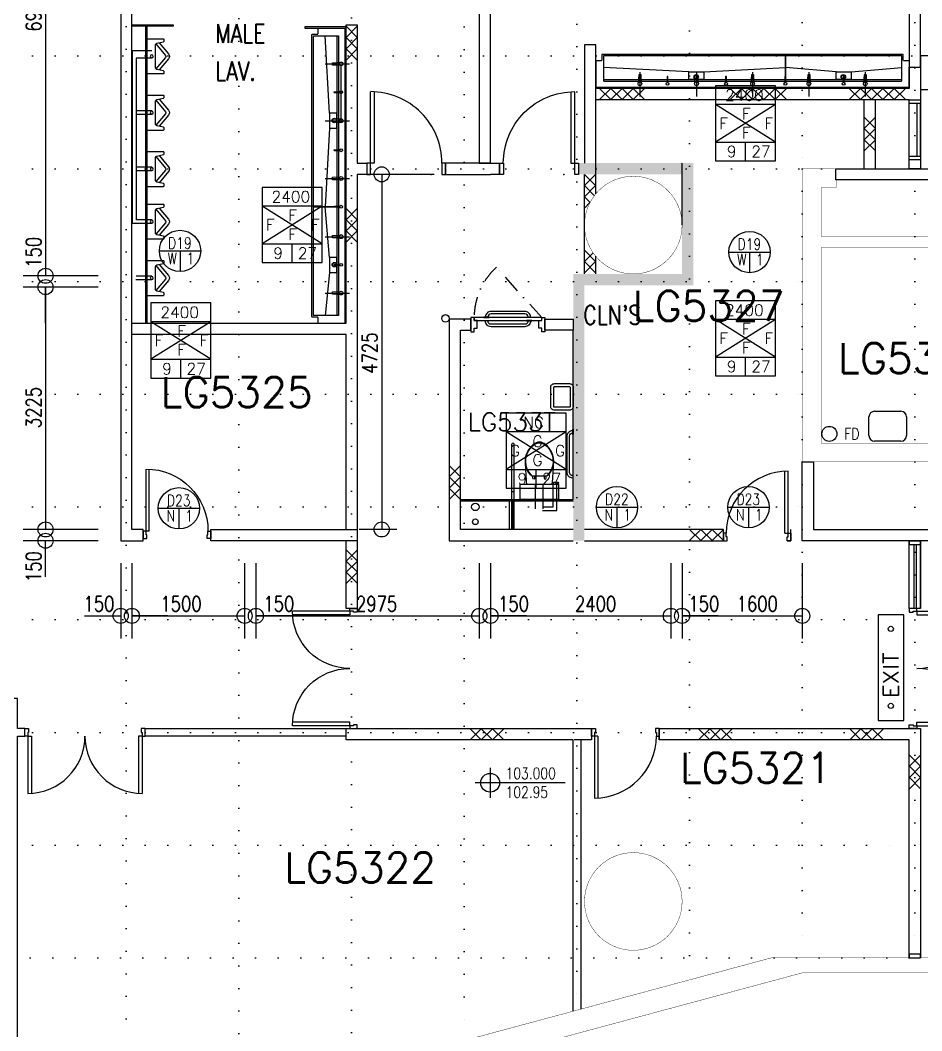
# Model space of a CAD drawing. Header units: millimetres. Extents: x -164841 to 156300, y -101000 to 60475.
# Drawn here: x -92163 to -80159, y 5079 to 18526 of the extents above; entities that cross this region are included whole.
import ezdxf

# ---------------------------------------------------------------- set-up
doc = ezdxf.new("R2010")
doc.units = ezdxf.units.MM
doc.header["$LTSCALE"] = 1200
for name, pattern in [('s2103a$0$DASHDOT', [1, 0.5, -0.25, 0, -0.25]), ('s2103a$0$DOT', [0.25, 0, -0.25]), ('s2103a$0$HIDDEN2', [4.7625, 3.175, -1.5875])]:
    doc.linetypes.add(name, pattern=pattern)
for name, color, linetype in [('s2103a$0$11', 7, 'Continuous'), ('s2103a$0$12', 7, 'Continuous'), ('s2103a$0$20', 7, 'Continuous'), ('s2103a$0$21', 7, 'Continuous'), ('s2103a$0$29', 7, 'Continuous'), ('s2103a$0$35', 7, 'Continuous'), ('s2103a$0$4', 7, 'Continuous'), ('s2103a$0$45', 7, 'Continuous'), ('s2103a$0$49', 7, 'Continuous'), ('s2103a$0$51', 7, 'Continuous'), ('s2103a$0$6', 7, 'Continuous'), ('s2103a$0$ceil-off', 7, 'Continuous'), ('s2103a$0$dr-new', 2, 'Continuous'), ('s2103a$0$LG5$0$11', 7, 'Continuous'), ('s2103a$0$LG5$0$20', 7, 'Continuous'), ('s2103a$0$LG5$0$4', 7, 'Continuous'), ('s2103a$0$LG5$0$6', 7, 'Continuous'), ('s2103a$0$LG5$0$New partition', 7, 'Continuous'), ('s2103a$0$LG5$0$ROOM-NO', 4, 'Continuous'), ('s2103a$0$LG5$0$wall to be demolish', 1, 'Continuous'), ('s2103a$0$N-TX2', 7, 'Continuous'), ('s2103a$0$N-wc-wl', 3, 'Continuous'), ('s2103a$0$New partition', 7, 'Continuous'), ('s2103a$0$PLUMB', 3, 'Continuous'), ('s2103a$0$ROOM-NO', 4, 'Continuous'), ('s2103a$0$sani02', 7, 'Continuous'), ('s2103a$0$solid', 8, 'Continuous')]:
    doc.layers.add(name, color=color, linetype=linetype)
doc.styles.add('s2103a$0$LG5$0$STANDARD', font='SIMPLEX')
doc.styles.add('s2103a$0$STANDARD', font='SIMPLEX')

# ---------------------------------------------------------------- blocks, each defined once
blk = doc.blocks.new('s2103a$0$FD')
at = {"layer": 's2103a$0$45', "color": 2, "linetype": 'Continuous'}
blk.add_circle((0, 0), 0.1, dxfattribs=at)
at = {"layer": 's2103a$0$45', "color": 2, "linetype": 'Continuous', "style": 's2103a$0$STANDARD', "width": 0.8}
blk.add_text('FD', height=0.15, dxfattribs=at).set_placement((0.2, -0.075))
blk = doc.blocks.new('s2103a$0$INSINK')
at = {"layer": 's2103a$0$49', "color": 2, "linetype": 'Continuous'}
for p, q in [((0, 0.075), (0, 0.325)), ((0.075, 0.4), (0.425, 0.4)), ((0.5, 0.325), (0.5, 0.075)), ((0.425, 0), (0.075, 0))]:
    blk.add_line(p, q, dxfattribs=at)
for centre, start, end in [((0.075, 0.325001), 90, 180), ((0.425001, 0.325001), 0, 90), ((0.075, 0.075), 180, 270), ((0.425001, 0.075), 270, 0)]:
    blk.add_arc(centre, 0.075, start, end, dxfattribs=at)
blk = doc.blocks.new('s2103a$0$LEVEL')
at = {"layer": 's2103a$0$35', "linetype": 'Continuous'}
for p, q in [((0, 0.2), (0, -0.2)), ((1, 0), (-0.2, 0))]:
    blk.add_line(p, q, dxfattribs=at)
blk.add_circle((0, 0), 0.125, dxfattribs=at)
at = {"layer": 's2103a$0$35', "linetype": 'Continuous', "style": 's2103a$0$STANDARD', "width": 0.8}
for tag, p in [('TAG2', (0.2063, 0.05)), ('TAG1', (0.2063, -0.2))]:
    blk.add_attdef(tag, p, '', height=0.15, dxfattribs=at)
blk = doc.blocks.new('s2103a$0$FFBOX')
at = {"layer": 's2103a$0$51', "color": 14, "linetype": 'Continuous'}
for p, q in [((0.4, 0.25), (-0.4, -0.25)), ((0.4, -0.25), (-0.4, 0.25)), ((0, -0.5), (0, -0.25))]:
    blk.add_line(p, q, dxfattribs=at)
for points in [[(-0.4, -0.5), (0.4, -0.5), (0.4, 0.5), (-0.4, 0.5)], [(-0.4, -0.25), (0.4, -0.25), (0.4, 0.25), (-0.4, 0.25)]]:
    blk.add_lwpolyline(points, close=True, dxfattribs=at)
at = {"layer": 's2103a$0$51', "color": 14, "linetype": 'Continuous', "style": 's2103a$0$STANDARD'}
for tag, p in [('TAG1', (-0.2728, 0.3)), ('TAG5', (-0.0496, 0.05)), ('TAG6', (-0.3496, -0.075)), ('TAG7', (0.2504, -0.075)), ('TAG4', (-0.0496, -0.2)), ('TAG2', (-0.324, -0.45)), ('TAG8', (-0.2496, -0.45)), ('TAG3', (0.076, -0.45)), ('TAG9', (0.1504, -0.45))]:
    blk.add_attdef(tag, p, '', height=0.15, dxfattribs=at)
blk = doc.blocks.new('s2103a$0$DRMK2')
at = {"layer": 's2103a$0$29', "linetype": 'Continuous'}
for p, q in [((-0.275, 0), (0.275, 0)), ((0, 0), (0, -0.275))]:
    blk.add_line(p, q, dxfattribs=at)
blk.add_circle((0, 0), 0.275, dxfattribs=at)
at = {"layer": 's2103a$0$29', "linetype": 'Continuous', "style": 's2103a$0$STANDARD', "width": 0.8}
for tag, p in [('TAG6', (-0.2183, 0.03)), ('TAG1', (-0.1587, 0.03)), ('TAG5', (-0.2242, -0.175)), ('TAG4', (-0.1647, -0.175)), ('TAG3', (0.0258, -0.175)), ('TAG2', (0.0853, -0.175))]:
    blk.add_attdef(tag, p, '', height=0.15, dxfattribs=at)
blk = doc.blocks.new('s2103a$0$DR825')
for p, q in [((818.5, 100), (818.5, 925)), ((862.5, 100), (862.5, 925)), ((0, 100), (0, 0)), ((37.5, 100), (0, 100)), ((0, 0), (50, 0)), ((37.5, 50), (37.5, 100)), ((50, 50), (37.5, 50)), ((50, 0), (50, 50)), ((818.5, 100), (862.5, 100)), ((850, 50), (862.5, 50)), ((850, 0), (850, 50)), ((900, 0), (850, 0)), ((862.5, 100), (900, 100)), ((862.5, 50), (862.5, 100)), ((900, 100), (900, 0))]:
    blk.add_line(p, q)
blk.add_arc((862.5, 100), 825, 90, 180)
blk = doc.blocks.new('s2103a$0$DDR1525')
for p, q in [((37.5, 100), (37.5, 862.5)), ((87.5, 100), (87.5, 862.5)), ((1512.5, 100), (1512.5, 862.5)), ((1562.5, 100), (1562.5, 862.5)), ((0, 100), (0, 0)), ((37.5, 100), (0, 100)), ((0, 0), (50, 0)), ((37.5, 50), (37.5, 100)), ((37.5, 100), (87.5, 100)), ((50, 50), (37.5, 50)), ((50, 0), (50, 50)), ((1562.5, 100), (1512.5, 100)), ((1550, 50), (1562.5, 50)), ((1550, 0), (1550, 50)), ((1562.5, 100), (1600, 100)), ((1562.5, 50), (1562.5, 100)), ((1600, 100), (1600, 0)), ((1600, 0), (1550, 0))]:
    blk.add_line(p, q)
for centre, start, end in [((37.5, 100), 0, 90), ((1562.5, 100), 90, 180)]:
    blk.add_arc(centre, 762.5, start, end)
blk = doc.blocks.new('s2103a$0$UP1')
at = {"layer": 's2103a$0$PLUMB', "color": 0}
for points in [[(174, -130, 0.355245), (154, -114), (-154, -114, 0.355245), (-174, -130), (-193, -221, -0.355529), (-202, -229), (-220, -229, -0.414214), (-230, -219), (-230, 0), (230, 0), (230, -219, -0.414214), (220, -229), (202, -229, -0.355529), (193, -221), (174, -130)], [(-166, -118), (-13, -248, 0.364844), (13, -248), (166, -118)], [(-181, -163), (-32, -288, 0.364844), (32, -288), (181, -163)]]:
    blk.add_lwpolyline(points, format="xyb", dxfattribs=at)
blk.add_circle((0, -64), 20.5, dxfattribs=at)

msp = doc.modelspace()

# ---------------------------------------------------------------- hatches: boundary and pattern name
at = {"layer": 's2103a$0$solid'}
h = msp.add_hatch(dxfattribs=at)
h.set_pattern_fill('ANGLE', color=256, style=0)
h.set_pattern_definition([(0, (-253.406, -83.542), (0, 6.985), [5.08, -1.905]), (90, (-253.406, -83.542), (-6.985, 4e-16), [5.08, -1.905])])
h.paths.add_polyline_path([(-84730, 16475), (-84730, 16625), (-83200, 16625), (-83200, 15000), (-84650, 15000), (-84650, 11600), (-84800, 11600), (-84800, 15150), (-84650, 15150), (-83350, 15150), (-83350, 16475), (-84650, 16475)])

# ---------------------------------------------------------------- linework, layer by layer
at = {"color": 0, "ltscale": 0.4}
for p, q in [((-84500, 16215), (-84500, 16475)), ((-84500, 15150), (-84500, 15385)), ((-86300, 12150), (-84800, 12150)), ((-86300, 12130), (-84800, 12130)), ((-85653, 12130), (-85653, 11750)), ((-85603, 12130), (-85603, 11750))]:
    msp.add_line(p, q, dxfattribs=at)
msp.add_line((-80325, 9100), (-80175, 9100))
msp.add_lwpolyline([(-85061, 12350), (-85061, 12378), (-85003, 12378, -1), (-85003, 12363), (-85023, 12363), (-85023, 12350)], format="xyb")
for centre, radius in [((-86103, 12050), 50), ((-86103, 11852), 37.5)]:
    msp.add_circle(centre, radius, dxfattribs=at)
at = {"layer": 's2103a$0$11', "color": 14, "linetype": 'Continuous', "const_width": 5}
msp.add_lwpolyline([(-78525, 16550), (-79000, 16550), (-79000, 16401), (-79000, 16300), (-79000, 15650), (-81500, 15650), (-81500, 16300), (-81300, 16300), (-81300, 16550), (-81750, 16550), (-81750, 12650), (-78525, 12650), (-78525, 12900), (-78750, 12900), (-78750, 14404), (-79000, 14404), (-79000, 12900), (-81500, 12900), (-81500, 15500), (-79000, 15500), (-79000, 15350), (-78750, 15350), (-78750, 16300), (-78525, 16300)], close=True, dxfattribs=at)
at = {"layer": 's2103a$0$11', "color": 14, "linetype": 'Continuous'}
for points in [[(-81303, 16550), (-79945, 16550), (-79945, 16400), (-81303, 16400)], [(-81750, 12650), (-81600, 12650), (-81600, 11750), (-79000, 11750), (-79000, 11905), (-78850, 11905), (-78850, 11600), (-81750, 11600)]]:
    msp.add_lwpolyline(points, close=True, dxfattribs=at)
at = {"layer": 's2103a$0$12', "color": 2, "linetype": 'Continuous'}
for p, q in [((-91825, 22025), (-91825, 15125)), ((-86650, 16475), (-87650, 16475)), ((-87350, 16475), (-87350, 11750)), ((-91825, 15605), (-91825, 15125)), ((-91125, 15125), (-92125, 15125)), ((-91125, 14975), (-92125, 14975)), ((-91825, 14495), (-91825, 14975)), ((-91825, 14975), (-91825, 11750)), ((-91825, 12230), (-91825, 11750)), ((-91125, 11750), (-92125, 11750)), ((-87150, 11750), (-87650, 11750)), ((-91125, 11600), (-92125, 11600)), ((-91825, 11120), (-91825, 11600)), ((-90825, 11300), (-90825, 10300)), ((-90675, 11300), (-90675, 10300)), ((-89175, 11300), (-89175, 10300)), ((-89025, 11300), (-89025, 10300)), ((-86050, 11300), (-86050, 10300)), ((-85900, 11300), (-85900, 10300)), ((-83500, 11300), (-83500, 10300)), ((-83350, 11300), (-83350, 10300)), ((-81750, 11300), (-81750, 10300)), ((-91305, 10600), (-90825, 10600)), ((-90195, 10600), (-90675, 10600)), ((-90675, 10600), (-89175, 10600)), ((-89655, 10600), (-89175, 10600)), ((-88545, 10600), (-89025, 10600)), ((-89025, 10600), (-86050, 10600)), ((-86530, 10600), (-86050, 10600)), ((-85420, 10600), (-85900, 10600)), ((-85900, 10600), (-83500, 10600)), ((-83980, 10600), (-83500, 10600)), ((-82870, 10600), (-83350, 10600)), ((-83350, 10600), (-81750, 10600))]:
    msp.add_line(p, q, dxfattribs=at)
for centre in [(-87350, 16475), (-91825, 15125), (-91825, 15125), (-91825, 14975), (-91825, 14975), (-91825, 11750), (-91825, 11750), (-87350, 11750), (-91825, 11600), (-90825, 10600), (-90675, 10600), (-90675, 10600), (-89175, 10600), (-89175, 10600), (-89025, 10600), (-89025, 10600), (-86050, 10600), (-86050, 10600), (-85900, 10600), (-85900, 10600), (-83500, 10600), (-83500, 10600), (-83350, 10600), (-83350, 10600), (-81750, 10600)]:
    msp.add_circle(centre, 100, dxfattribs=at)
at = {"layer": 's2103a$0$20', "color": 14, "linetype": 'Continuous'}
msp.add_line((-83350, 15800), (-83350, 16625), dxfattribs=at)
at = {"layer": 's2103a$0$20', "color": 14, "linetype": 'Continuous', "const_width": 5}
for points in [[(-82161, 6050), (-97986, 1791)], [(-75800, 6050), (-82161, 6050)], [(-81750, 5850), (-98199, 1423)], [(-75800, 5850), (-81750, 5850)]]:
    msp.add_lwpolyline(points, dxfattribs=at)
at = {"layer": 's2103a$0$20', "color": 14, "linetype": 'Continuous'}
msp.add_lwpolyline([(-80175, 6050), (-80175, 6100), (-80325, 6100), (-80325, 6050)], close=True, dxfattribs=at)
msp.add_lwpolyline([(-80175, 6050), (-80175, 6100), (-80325, 6100), (-80325, 6050)], close=True, dxfattribs=at)
at = {"layer": 's2103a$0$4', "linetype": 's2103a$0$DOT'}
for p, q in [((-83250, 42094), (-83250, 5757)), ((-84750, 40983), (-84750, 5353)), ((-86250, 39744), (-86250, 4950)), ((-87750, 38366), (-87750, 4442)), ((-89250, 4142), (-89250, 36826)), ((-90750, 3738), (-90750, 35092)), ((-81750, 34700), (-81750, 16550)), ((-80250, 34700), (-80250, 16550)), ((-128910, 18050), (-30000, 18050)), ((-128910, 16550), (-30000, 16550)), ((-81750, 16550), (-81750, 6050)), ((-80250, 16550), (-80250, 6050)), ((-128910, 15050), (-81750, 15050)), ((-128910, 13550), (-81750, 13550)), ((-128910, 12050), (-81750, 12050)), ((-128910, 10550), (-80325, 10550)), ((-128910, 9050), (-80325, 9050)), ((-128910, 7550), (-80325, 7550)), ((-80325, 6050), (-103250, 6050))]:
    msp.add_line(p, q, dxfattribs=at)
at = {"layer": 's2103a$0$6', "color": 12, "linetype": 'Continuous', "const_width": 5}
msp.add_lwpolyline([(-83350, 6800, 1), (-84650, 6800, 1)], format="xyb", close=True, dxfattribs=at)
at = {"layer": 's2103a$0$dr-new', "color": 2, "linetype": 'Continuous'}
for p, q in [((-87499, 16625), (-87499, 17575)), ((-87449, 17575), (-87449, 16625)), ((-87549, 16625), (-87549, 16475)), ((-87449, 16625), (-87549, 16625)), ((-87549, 16625), (-87549, 16475)), ((-87499, 16475), (-87499, 16625)), ((-86499, 16625), (-86549, 16625)), ((-86549, 16625), (-86549, 16475)), ((-86499, 16475), (-86499, 16625)), ((-87549, 16475), (-87499, 16475)), ((-86549, 16475), (-86499, 16475))]:
    msp.add_line(p, q, dxfattribs=at)
at = {"layer": 's2103a$0$dr-new', "color": 2}
for p, q in [((-84830, 17575), (-84830, 16625)), ((-84780, 16625), (-84780, 17575)), ((-85780, 16625), (-85780, 16475)), ((-85780, 16475), (-85780, 16625)), ((-85780, 16625), (-85730, 16625)), ((-85730, 16625), (-85730, 16475)), ((-84830, 16625), (-84730, 16625)), ((-84780, 16475), (-84780, 16625)), ((-84730, 16625), (-84730, 16475)), ((-84730, 16625), (-84730, 16475)), ((-85730, 16475), (-85780, 16475)), ((-84730, 16475), (-84780, 16475))]:
    msp.add_line(p, q, dxfattribs=at)
at = {"layer": 's2103a$0$dr-new', "color": 14, "linetype": 'Continuous'}
for p, q in [((-81901, 11600), (-81901, 11750)), ((-81951, 11600), (-81901, 11600))]:
    msp.add_line(p, q, dxfattribs=at)
at = {"layer": 's2103a$0$dr-new'}
for p, q in [((-80263, 11550), (-80263, 10700)), ((-80233, 11550), (-80233, 10700))]:
    msp.add_line(p, q, dxfattribs=at)
at = {"layer": 's2103a$0$dr-new', "color": 2}
msp.add_lwpolyline([(-87585, 16625), (-87549, 16625), (-87549, 16475), (-87585, 16475)], dxfattribs=at)
at = {"layer": 's2103a$0$dr-new'}
msp.add_lwpolyline([(-80325, 11550), (-80175, 11550), (-80175, 11600), (-80325, 11600)], close=True, dxfattribs=at)
at = {"layer": 's2103a$0$dr-new', "color": 2, "linetype": 'Continuous'}
msp.add_ellipse((-87499, 16625), major_axis=(-672, 672), ratio=1, start_param=3.92699, end_param=5.497787, dxfattribs=at)
at = {"layer": 's2103a$0$dr-new', "color": 2, "linetype": 'Continuous', "extrusion": (0, 0, -1)}
msp.add_ellipse((-84780, 16625), major_axis=(672, 672), ratio=1, start_param=3.92699, end_param=5.497787, dxfattribs=at)
at = {"layer": 's2103a$0$dr-new'}
msp.add_point((-84924, 16475), dxfattribs=at)
at = {"layer": 's2103a$0$LG5$0$11', "color": 14, "linetype": 'Continuous'}
msp.add_lwpolyline([(-81303, 16550), (-79945, 16550), (-79945, 16400), (-81303, 16400)], close=True, dxfattribs=at)
at = {"layer": 's2103a$0$LG5$0$20', "color": 14, "linetype": 'Continuous'}
for p, q in [((-80175, 17900), (-80175, 22625)), ((-80325, 22025), (-80325, 17900)), ((-87825, 15369), (-87825, 15820))]:
    msp.add_line(p, q, dxfattribs=at)
for points in [[(-89775, 22475), (-89625, 22475), (-89625, 22625), (-90825, 22625), (-90825, 22550), (-90825, 14825)], [(-90675, 14825), (-90675, 14975), (-90675, 22025)], [(-90825, 14975), (-90825, 11600), (-90525, 11600), (-90525, 11750), (-90675, 11750), (-90675, 14975)]]:
    msp.add_lwpolyline(points, dxfattribs=at)
msp.add_lwpolyline([(-87675, 11600), (-89625, 11600), (-89625, 11750), (-87675, 11750)], close=True, dxfattribs=at)
at = {"layer": 's2103a$0$LG5$0$4', "color": 0, "ltscale": 0.4}
msp.add_lwpolyline([(-86050, 16625), (-85900, 16625), (-85900, 21525), (-86050, 21525)], close=True, dxfattribs=at)
at = {"layer": 's2103a$0$LG5$0$6', "color": 2, "linetype": 'Continuous', "const_width": 5}
msp.add_lwpolyline([(-83350, 15800, 1), (-84650, 15800, 1)], format="xyb", close=True, dxfattribs=at)
at = {"layer": 's2103a$0$LG5$0$New partition'}
for p, q in [((-88439, 9100), (-88339, 9100)), ((-84555, 9100), (-84555, 8950)), ((-83655, 9100), (-83655, 8950))]:
    msp.add_line(p, q, dxfattribs=at)
for points in [[(-92200, 3308), (-92200, 9000), (-92100, 9000), (-92100, 9100), (-92200, 9100), (-92200, 9500), (-92300, 9500), (-92300, 3321)], [(-87825, 9000), (-90500, 9000), (-90500, 9100), (-87825, 9100)], [(-84800, 5340), (-84800, 8950)], [(-84700, 8950), (-84700, 5367)]]:
    msp.add_lwpolyline(points, dxfattribs=at)
at = {"layer": 's2103a$0$LG5$0$wall to be demolish', "color": 1, "linetype": 'Continuous'}
msp.add_lwpolyline([(-80400, 9207), (-80400, 10612), (-80742, 10612), (-80742, 9207)], close=True, dxfattribs=at)
for centre, major_axis, start_param, end_param in [((-80571, 10427), (-24.2, 24.2), -0.785398, 5.497787), ((-80571, 9402), (24.2, 24.2), 0.785398, 7.068583)]:
    msp.add_ellipse(centre, major_axis=major_axis, ratio=1, start_param=start_param, end_param=end_param, dxfattribs=at)
at = {"layer": 's2103a$0$N-TX2'}
msp.add_line((-87889, 17189), (-87889, 17920), dxfattribs=at)
at = {"layer": 's2103a$0$N-wc-wl', "color": 0, "linetype": 'Continuous'}
for p, q in [((-87825, 18295), (-87677, 18445)), ((-87825, 18445), (-87677, 18295)), ((-87825, 18145), (-87677, 18295)), ((-87825, 18295), (-87677, 18145)), ((-87825, 18145), (-87677, 17995)), ((-87825, 17995), (-87677, 18145)), ((-81300, 17617), (-81750, 17617)), ((-80777, 17086), (-80925, 17236)), ((-80777, 17236), (-80925, 17086)), ((-80777, 16936), (-80925, 17086)), ((-80777, 17086), (-80925, 16936)), ((-80777, 16936), (-80925, 16786)), ((-80777, 16786), (-80925, 16936)), ((-84650, 16325), (-84502, 16475)), ((-84650, 16475), (-84502, 16325)), ((-84650, 16175), (-84502, 16325)), ((-84650, 16325), (-84519, 16192)), ((-84650, 16175), (-84576, 16101)), ((-87825, 15872), (-87677, 16022)), ((-87825, 16022), (-87677, 15872)), ((-84650, 16025), (-84577, 16099)), ((-87825, 15722), (-87677, 15872)), ((-87825, 15872), (-87677, 15722)), ((-87825, 15722), (-87677, 15572)), ((-87825, 15572), (-87677, 15722)), ((-84650, 15465), (-84502, 15315)), ((-84650, 15315), (-84535, 15431)), ((-84650, 15165), (-84502, 15315)), ((-84650, 15315), (-84502, 15165)), ((-86450, 12450), (-86302, 12600)), ((-86450, 12600), (-86302, 12450)), ((-86450, 12450), (-86302, 12300)), ((-86450, 12300), (-86302, 12450)), ((-86450, 12300), (-86302, 12150)), ((-86450, 12150), (-86302, 12300)), ((-83101, 11602), (-83251, 11750)), ((-83251, 11602), (-83101, 11750)), ((-83101, 11602), (-82951, 11750)), ((-82951, 11602), (-83101, 11750)), ((-82951, 11602), (-82801, 11750)), ((-82801, 11602), (-82951, 11750)), ((-87821, 11330), (-87673, 11480)), ((-87821, 11480), (-87673, 11330)), ((-87821, 11180), (-87673, 11330)), ((-87821, 11330), (-87673, 11180)), ((-87821, 11180), (-87673, 11030)), ((-87821, 11030), (-87673, 11180)), ((-86024, 8950), (-86174, 9098)), ((-86174, 8950), (-86024, 9098)), ((-85874, 8950), (-86024, 9098)), ((-86024, 8950), (-85874, 9098)), ((-85874, 8950), (-85724, 9098)), ((-85724, 8950), (-85874, 9098)), ((-82983, 8950), (-83133, 9098)), ((-83133, 8950), (-82983, 9098)), ((-82833, 8950), (-82983, 9098)), ((-82983, 8950), (-82833, 9098)), ((-82833, 8950), (-82683, 9098)), ((-82683, 8950), (-82833, 9098)), ((-80969, 8950), (-81119, 9098)), ((-81119, 8950), (-80969, 9098)), ((-80819, 8950), (-80969, 9098)), ((-80969, 8950), (-80819, 9098)), ((-80819, 8950), (-80669, 9098)), ((-80669, 8950), (-80819, 9098)), ((-80324, 8598), (-80176, 8748)), ((-80324, 8748), (-80176, 8598)), ((-80324, 8448), (-80176, 8598)), ((-80324, 8598), (-80176, 8448)), ((-80324, 8448), (-80176, 8298)), ((-80324, 8298), (-80176, 8448))]:
    msp.add_line(p, q, dxfattribs=at)
at = {"layer": 's2103a$0$N-wc-wl', "linetype": 'Continuous'}
for p, q in [((-80325, 17617), (-84500, 17617)), ((-80925, 16550), (-80925, 17467)), ((-80775, 16550), (-80775, 17467)), ((-80325, 17467), (-80175, 17467)), ((-84650, 15150), (-84650, 16475)), ((-80175, 11600), (-80175, 10700)), ((-80175, 10700), (-80175, 11600))]:
    msp.add_line(p, q, dxfattribs=at)
at = {"layer": 's2103a$0$N-wc-wl', "color": 0}
for p, q in [((-82561, 17469), (-82711, 17617)), ((-82711, 17469), (-82561, 17617)), ((-82561, 17469), (-82411, 17617)), ((-82411, 17469), (-82561, 17617)), ((-82411, 17469), (-82261, 17617)), ((-82261, 17469), (-82411, 17617)), ((-82261, 17469), (-82111, 17617)), ((-82111, 17469), (-82261, 17617)), ((-82111, 17469), (-81961, 17617)), ((-81961, 17469), (-82111, 17617)), ((-80977, 17469), (-81127, 17617)), ((-81127, 17469), (-80977, 17617)), ((-80977, 17469), (-80827, 17617)), ((-80827, 17469), (-80977, 17617)), ((-80827, 17469), (-80677, 17617)), ((-80677, 17469), (-80827, 17617)), ((-80677, 17469), (-80527, 17617)), ((-80527, 17469), (-80677, 17617)), ((-80527, 17469), (-80377, 17617)), ((-80377, 17469), (-80527, 17617))]:
    msp.add_line(p, q, dxfattribs=at)
at = {"layer": 's2103a$0$N-wc-wl', "color": 2, "linetype": 'Continuous'}
msp.add_line((-80325, 16717), (-80325, 17417), dxfattribs=at)
at = {"layer": 's2103a$0$N-wc-wl', "color": 14, "linetype": 'Continuous'}
msp.add_line((-88025, 14495), (-87825, 14495), dxfattribs=at)
at = {"layer": 's2103a$0$N-wc-wl', "ltscale": 0.4}
for points in [[(-90675, 18465), (-90475, 18465)], [(-86300, 12150), (-86300, 14400), (-86161, 14400), (-86161, 14550), (-86450, 14550), (-86450, 11600), (-84800, 11600)], [(-87825, 14345), (-90675, 14345)], [(-84800, 11750), (-86300, 11750), (-86300, 12150)], [(-84650, 11600), (-82801, 11600), (-82801, 11750), (-84650, 11750)]]:
    msp.add_lwpolyline(points, dxfattribs=at)
at = {"layer": 's2103a$0$N-wc-wl', "linetype": 'Continuous'}
for points in [[(-87675, 14345), (-87675, 11600), (-89625, 11600), (-89625, 11750), (-87825, 11750), (-87825, 14345), (-90675, 14345), (-90675, 14495), (-87825, 14495), (-87825, 18465), (-87675, 18465), (-87675, 16625), (-87549, 16625), (-87549, 16475), (-87675, 16475), (-87675, 14345)], [(-84500, 16475), (-84500, 18200), (-84650, 18200), (-84650, 18050), (-84650, 18050), (-84650, 16625)], [(-80325, 17617), (-80325, 17900), (-80175, 17900), (-80175, 16550), (-80325, 16550), (-80325, 17467), (-84500, 17467)], [(-85900, 16625), (-86499, 16625), (-86499, 16475), (-85900, 16475)], [(-85900, 16625), (-85780, 16625), (-85780, 16475), (-85900, 16475)], [(-87675, 11600), (-87675, 10700), (-87825, 10700), (-87825, 11600)], [(-80175, 10700), (-80325, 10700), (-80325, 11600)], [(-80325, 11600), (-80175, 11600), (-80175, 10700)], [(-84800, 8950), (-84800, 8950), (-87825, 8950), (-87825, 9100), (-84555, 9100), (-84555, 8950), (-84700, 8950), (-84787, 8950)], [(-80325, 6050), (-80325, 8950), (-83655, 8950), (-83655, 9100), (-80175, 9100), (-80175, 6050)]]:
    msp.add_lwpolyline(points, dxfattribs=at)
at = {"layer": 's2103a$0$N-wc-wl', "color": 2, "linetype": 'Continuous'}
for points in [[(-80325, 17417), (-80325, 17467), (-80175, 17467), (-80175, 17417)], [(-80175, 16717), (-80175, 17417), (-80225, 17417), (-80225, 16717)], [(-80325, 16667), (-80325, 16717), (-80175, 16717), (-80175, 16667)], [(-85219, 14570), (-86119, 14570), (-86119, 14530), (-85219, 14530)]]:
    msp.add_lwpolyline(points, close=True, dxfattribs=at)
at = {"layer": 's2103a$0$N-wc-wl', "linetype": 'Continuous'}
msp.add_lwpolyline([(-85176, 14550), (-84800, 14550), (-84800, 14400), (-85176, 14400)], close=True, dxfattribs=at)
at = {"layer": 's2103a$0$N-wc-wl', "color": 2, "linetype": 'Continuous'}
msp.add_point((-86693, 16475), dxfattribs=at)
at = {"layer": 's2103a$0$New partition'}
for p, q in [((-84450, 17469), (-84300, 17617)), ((-84300, 17469), (-84450, 17617)), ((-84300, 17469), (-84150, 17617)), ((-84150, 17469), (-84300, 17617)), ((-84150, 17469), (-84000, 17617)), ((-84000, 17469), (-84150, 17617)), ((-84000, 17469), (-83850, 17617)), ((-83850, 17469), (-84000, 17617))]:
    msp.add_line(p, q, dxfattribs=at)
at = {"layer": 's2103a$0$sani02', "color": 3, "linetype": 'Continuous'}
for p, q in [((-88198, 18416), (-88198, 18344)), ((-88198, 14571), (-88198, 14499))]:
    msp.add_line(p, q, dxfattribs=at)
at = {"layer": 's2103a$0$sani02'}
for p, q in [((-88194, 18420), (-87825, 18420)), ((-88045, 17289), (-88103, 18320)), ((-87945, 18320), (-87945, 16045)), ((-87838, 16045), (-87838, 18420)), ((-87825, 16045), (-87825, 18420)), ((-88101, 17945), (-87779, 17945)), ((-84500, 17986), (-84500, 17617)), ((-83259, 17837), (-84395, 17895)), ((-83059, 17837), (-81975, 17895)), ((-81300, 17837), (-81975, 17895)), ((-81100, 17837), (-80425, 17895)), ((-80325, 17986), (-80325, 17617)), ((-83912, 17833), (-83912, 17511)), ((-83159, 17833), (-83159, 17511)), ((-82412, 17833), (-82412, 17511)), ((-81662, 17833), (-81662, 17511)), ((-80912, 17833), (-80912, 17511)), ((-81975, 17630), (-84500, 17630)), ((-84395, 17737), (-81975, 17737)), ((-81975, 17737), (-80425, 17737)), ((-80325, 17630), (-81975, 17630)), ((-90411, 17320), (-90620, 17320)), ((-90411, 17270), (-90620, 17270)), ((-88045, 17089), (-88103, 16045)), ((-88101, 17189), (-87779, 17189)), ((-88091, 17189), (-87925, 17189)), ((-90620, 16570), (-90620, 15870)), ((-90411, 16570), (-90620, 16570)), ((-90411, 16520), (-90620, 16520)), ((-88101, 16420), (-87779, 16420)), ((-88258, 16045), (-87945, 16045)), ((-88045, 15370), (-88103, 16045)), ((-87945, 16045), (-87945, 14595)), ((-87838, 14495), (-87838, 16045)), ((-87825, 14495), (-87825, 16045)), ((-90411, 15870), (-90620, 15870)), ((-90411, 15820), (-90670, 15820)), ((-88101, 15645), (-87779, 15645)), ((-90411, 15070), (-90621, 15070)), ((-90411, 15120), (-90620, 15120)), ((-88045, 15170), (-88103, 14595)), ((-88101, 14895), (-87779, 14895)), ((-88194, 14495), (-87825, 14495)), ((-85616, 11750), (-85616, 12884)), ((-85584, 11750), (-85584, 12884)), ((-85079, 12350), (-85421, 12350)), ((-85023, 12350), (-85061, 12350))]:
    msp.add_line(p, q, dxfattribs=at)
at = {"layer": 's2103a$0$sani02', "linetype": 'Continuous'}
for p, q in [((-84496, 17990), (-84424, 17990)), ((-80401, 17990), (-80329, 17990))]:
    msp.add_line(p, q, dxfattribs=at)
at = {"layer": 's2103a$0$sani02', "color": 0, "ltscale": 0.4}
for p, q in [((-86300, 12150), (-86300, 14400)), ((-84800, 12150), (-84800, 14400))]:
    msp.add_line(p, q, dxfattribs=at)
at = {"layer": 's2103a$0$sani02', "color": 1, "linetype": 's2103a$0$HIDDEN2'}
for p, q in [((-85300, 12026), (-85300, 12350)), ((-85200, 12026), (-85200, 12350))]:
    msp.add_line(p, q, dxfattribs=at)
at = {"layer": 's2103a$0$sani02', "color": 3, "ltscale": 0.4}
for points in [[(-90675, 18465), (-90125, 18465), (-90125, 18445), (-90675, 18445)], [(-90495, 18445), (-90495, 14495)], [(-90475, 18445), (-90475, 14495)], [(-87825, 18440), (-88375, 18440), (-88375, 18420), (-87825, 18420)]]:
    msp.add_lwpolyline(points, dxfattribs=at)
at = {"layer": 's2103a$0$sani02'}
for points in [[(-88278, 16045), (-88278, 18336, -0.414214), (-88274, 18340), (-88202, 18340, 0.414214), (-88198, 18344)], [(-81975, 18070), (-84416, 18070, 0.414214), (-84420, 18066), (-84420, 17994, -0.414214), (-84424, 17990)], [(-80401, 17990, -0.414214), (-80405, 17994), (-80405, 18066, 0.414214), (-80409, 18070), (-81975, 18070)], [(-83539, 17699), (-83539, 17772, 1), (-83551, 17772), (-83551, 17699)], [(-82759, 17699), (-82759, 17772, 1), (-82771, 17772), (-82771, 17699)], [(-81969, 17699), (-81969, 17772, 1), (-81981, 17772), (-81981, 17699)], [(-81194, 17699), (-81194, 17772, 1), (-81206, 17772), (-81206, 17699)], [(-87907, 17561), (-87980, 17561, -1), (-87980, 17573), (-87907, 17573)], [(-87907, 16789), (-87980, 16789, -1), (-87980, 16801), (-87907, 16801)], [(-88198, 14571, 0.414214), (-88202, 14575), (-88274, 14575, -0.414214), (-88278, 14579), (-88278, 16045)], [(-87907, 16039), (-87980, 16039, -1), (-87980, 16051), (-87907, 16051)], [(-87907, 15264), (-87980, 15264, -1), (-87980, 15276), (-87907, 15276)], [(-85137, 12478), (-85126, 12478, 0.294171), (-85085, 12774, 0.11195), (-85168, 12882, 0.35994), (-85332, 12882, 0.11195), (-85415, 12774, 0.294171), (-85374, 12478), (-85363, 12478)], [(-85314, 12461), (-85314, 12431, -1), (-85338, 12431), (-85338, 12461)], [(-85186, 12461), (-85186, 12431, 1), (-85162, 12431), (-85162, 12461)]]:
    msp.add_lwpolyline(points, format="xyb", dxfattribs=at)
for points in [[(-87925, 18316), (-87925, 16049, -0.414214), (-87929, 16045), (-88258, 16045), (-88258, 18320), (-87929, 18320, -0.414214)], [(-84391, 17717), (-81979, 17717, 0.414214), (-81975, 17721), (-81975, 18050), (-84395, 18050), (-84395, 17721, 0.414214)], [(-81971, 17717), (-80429, 17717, 0.414214), (-80425, 17721), (-80425, 18050), (-81975, 18050), (-81975, 17721, 0.414214)], [(-87925, 16041), (-87925, 14599, -0.414214), (-87929, 14595), (-88258, 14595), (-88258, 16045), (-87929, 16045, -0.414214)], [(-85092, 12770, -0.325454), (-85154, 12461), (-85346, 12461, -0.325454), (-85407, 12770, -0.11195), (-85326, 12875, -0.35994), (-85173, 12875, -0.11195)]]:
    msp.add_lwpolyline(points, format="xyb", close=True, dxfattribs=at)
for points in [[(-90411, 18120), (-90670, 18120), (-90670, 15820)], [(-90411, 18020), (-90620, 18020), (-90620, 16570)], [(-87900, 17922), (-88006, 17929), (-88006, 17961), (-87900, 17967)], [(-83890, 17692), (-83897, 17798), (-83928, 17798), (-83935, 17692)], [(-83182, 17692), (-83175, 17798), (-83144, 17798), (-83137, 17692)], [(-82390, 17692), (-82397, 17798), (-82428, 17798), (-82435, 17692)], [(-81640, 17692), (-81647, 17798), (-81678, 17798), (-81685, 17692)], [(-80890, 17692), (-80897, 17798), (-80928, 17798), (-80935, 17692)], [(-87900, 17212), (-88006, 17205), (-88006, 17174), (-87900, 17167)], [(-87900, 16397), (-88006, 16404), (-88006, 16436), (-87900, 16442)], [(-87900, 15622), (-88006, 15629), (-88006, 15661), (-87900, 15667)], [(-87900, 14872), (-88006, 14879), (-88006, 14911), (-87900, 14917)]]:
    msp.add_lwpolyline(points, dxfattribs=at)
at = {"layer": 's2103a$0$sani02', "color": 0, "ltscale": 0.4}
for points in [[(-80175, 17602), (-79725, 17602), (-79725, 18052), (-80175, 18052)], [(-86119, 14570), (-86161, 14570), (-86161, 14380), (-86119, 14380), (-86119, 14430), (-86079, 14430), (-86079, 14530), (-86119, 14530)], [(-85917, 14570), (-85917, 14575), (-85989, 14575), (-85989, 14570)], [(-85917, 14530), (-85917, 14525), (-85989, 14525), (-85989, 14530)], [(-85421, 14570), (-85421, 14575), (-85349, 14575), (-85349, 14570)], [(-85421, 14530), (-85421, 14525), (-85349, 14525), (-85349, 14530)], [(-85219, 14570), (-85176, 14570), (-85176, 14380), (-85219, 14380), (-85219, 14430), (-85259, 14430), (-85259, 14530), (-85219, 14530)], [(-84800, 13014), (-84805, 13014), (-84805, 13086), (-84800, 13086)], [(-84800, 12486), (-84805, 12486), (-84805, 12414), (-84800, 12414)]]:
    msp.add_lwpolyline(points, close=True, dxfattribs=at)
at = {"layer": 's2103a$0$sani02'}
for points in [[(-83059, 17737), (-83259, 17737), (-83259, 17837), (-83059, 17837)], [(-81100, 17737), (-81300, 17737), (-81300, 17837), (-81100, 17837)], [(-87945, 17089), (-87945, 17289), (-88045, 17289), (-88045, 17089)], [(-87945, 15170), (-87945, 15370), (-88045, 15370), (-88045, 15170)], [(-84992, 12350), (-85511, 12350), (-85511, 12154), (-84992, 12154)]]:
    msp.add_lwpolyline(points, close=True, dxfattribs=at)
at = {"layer": 's2103a$0$sani02', "ltscale": 0.4}
msp.add_lwpolyline([(-85886, 16625), (-85780, 16625), (-85780, 16475), (-85886, 16475)], dxfattribs=at)
at = {"layer": 's2103a$0$sani02', "color": 0, "linetype": 's2103a$0$DASHDOT', "ltscale": 0.4}
msp.add_lwpolyline([(-85219, 14570), (-85821, 15239, 0.212606), (-86119, 14570)], format="xyb", dxfattribs=at)
at = {"layer": 's2103a$0$sani02', "color": 0, "ltscale": 0.4}
for points in [[(-85369, 14570), (-85369, 14577, 0.414214), (-85444, 14652), (-85894, 14652, 0.414214), (-85969, 14577), (-85969, 14570)], [(-85369, 14530), (-85369, 14523, -0.414214), (-85444, 14448), (-85894, 14448, -0.414214), (-85969, 14523), (-85969, 14530)], [(-85401, 14570), (-85401, 14577, 0.414214), (-85444, 14620), (-85894, 14620, 0.414214), (-85937, 14577), (-85937, 14570)], [(-85401, 14530), (-85401, 14523, -0.414214), (-85444, 14480), (-85894, 14480, -0.414214), (-85937, 14523), (-85937, 14530)], [(-84800, 12434), (-84807, 12434, -0.414214), (-84882, 12509), (-84882, 12991, -0.414214), (-84807, 13066), (-84800, 13066)], [(-84800, 12466), (-84807, 12466, -0.414214), (-84850, 12509), (-84850, 12991, -0.414214), (-84807, 13034), (-84800, 13034)]]:
    msp.add_lwpolyline(points, format="xyb", dxfattribs=at)
for points in [[(-85050, 13690), (-84850, 13690, -0.414214), (-84800, 13640), (-84800, 13386, -0.414214), (-84850, 13336), (-85050, 13336, -0.414214), (-85100, 13386), (-85100, 13640, -0.414214)], [(-85050, 13650), (-84850, 13650, -0.414214), (-84840, 13640), (-84840, 13386, -0.414214), (-84850, 13376), (-85050, 13376, -0.414214), (-85060, 13386), (-85060, 13640, -0.414214)]]:
    msp.add_lwpolyline(points, format="xyb", close=True, dxfattribs=at)
msp.add_lwpolyline([(-85584, 12150), (-85584, 12250), (-85616, 12250)], dxfattribs=at)
at = {"layer": 's2103a$0$sani02', "color": 1, "linetype": 's2103a$0$HIDDEN2'}
for points in [[(-85207, 12001), (-85017, 12001), (-85017, 12350)], [(-85200, 12051), (-85067, 12051), (-85067, 12350)]]:
    msp.add_lwpolyline(points, dxfattribs=at)
at = {"layer": 's2103a$0$sani02'}
for centre, radius in [((-87889, 17945), 25), ((-83162, 17772), 30), ((-83162, 17772), 25), ((-81203, 17772), 30), ((-81203, 17772), 25), ((-83912, 17681), 25), ((-83545, 17681), 18.8), ((-83159, 17681), 25), ((-82765, 17681), 18.8), ((-82412, 17681), 25), ((-81975, 17681), 18.8), ((-81662, 17681), 25), ((-81200, 17681), 18.8), ((-80912, 17681), 25), ((-87889, 17567), 18.8), ((-87980, 17192), 30), ((-87980, 17192), 25), ((-87889, 17189), 25), ((-87889, 16795), 18.8), ((-87889, 16420), 25), ((-87889, 16045), 18.8), ((-87889, 15645), 25), ((-87980, 15273), 30), ((-87980, 15273), 25), ((-87889, 15270), 18.8), ((-87889, 14895), 25)]:
    msp.add_circle(centre, radius, dxfattribs=at)
at = {"layer": 's2103a$0$sani02', "color": 1}
msp.add_circle((-86500, 14559), 50, dxfattribs=at)
at = {"layer": 's2103a$0$sani02'}
for centre, radius, start, end in [((-88194, 18416), 4, 90, 180), ((-84496, 17986), 4, 90, 180), ((-80329, 17986), 4, 0, 90), ((-88194, 14499), 4, 180, 270), ((-85600, 12884), 16, 0, 180), ((-78254, 12969), 7194, 182.6182, 184.9339), ((-92246, 12969), 7194, 355.0661, 357.3818)]:
    msp.add_arc(centre, radius, start, end, dxfattribs=at)

# ---------------------------------------------------------------- block references
ref = msp.add_blockref('s2103a$0$FFBOX', (-82505, 17154), dxfattribs=dict(xscale=999.9979999999999, yscale=999.9979999999999, zscale=1000))
ref.add_attrib('TAG1', '2400', (-82778, 17454), dxfattribs={"layer": 's2103a$0$51', "linetype": 'Continuous', "height": 150, "style": 's2103a$0$STANDARD'})
ref.add_attrib('TAG3', '27', (-82429, 16704), dxfattribs={"layer": 's2103a$0$51', "linetype": 'Continuous', "height": 150, "style": 's2103a$0$STANDARD'})
ref.add_attrib('TAG4', 'F', (-82554, 16954), dxfattribs={"layer": 's2103a$0$51', "linetype": 'Continuous', "height": 150, "style": 's2103a$0$STANDARD'})
ref.add_attrib('TAG5', 'F', (-82554, 17204), dxfattribs={"layer": 's2103a$0$51', "linetype": 'Continuous', "height": 150, "style": 's2103a$0$STANDARD'})
ref.add_attrib('TAG6', 'F', (-82854, 17078), dxfattribs={"layer": 's2103a$0$51', "linetype": 'Continuous', "height": 150, "style": 's2103a$0$STANDARD'})
ref.add_attrib('TAG7', 'F', (-82254, 17078), dxfattribs={"layer": 's2103a$0$51', "linetype": 'Continuous', "height": 150, "style": 's2103a$0$STANDARD'})
ref.add_attrib('TAG8', '9', (-82754, 16704), dxfattribs={"layer": 's2103a$0$51', "linetype": 'Continuous', "height": 150, "style": 's2103a$0$STANDARD'})
ref = msp.add_blockref('s2103a$0$FFBOX', (-88543, 15802), dxfattribs=dict(xscale=999.9979999999999, yscale=999.9979999999999, zscale=1000))
ref.add_attrib('TAG1', '2400', (-88816, 16102), dxfattribs={"layer": 's2103a$0$51', "linetype": 'Continuous', "height": 150, "style": 's2103a$0$STANDARD'})
ref.add_attrib('TAG3', '27', (-88467, 15352), dxfattribs={"layer": 's2103a$0$51', "linetype": 'Continuous', "height": 150, "style": 's2103a$0$STANDARD'})
ref.add_attrib('TAG4', 'F', (-88592, 15602), dxfattribs={"layer": 's2103a$0$51', "linetype": 'Continuous', "height": 150, "style": 's2103a$0$STANDARD'})
ref.add_attrib('TAG5', 'F', (-88592, 15852), dxfattribs={"layer": 's2103a$0$51', "linetype": 'Continuous', "height": 150, "style": 's2103a$0$STANDARD'})
ref.add_attrib('TAG6', 'F', (-88892, 15727), dxfattribs={"layer": 's2103a$0$51', "linetype": 'Continuous', "height": 150, "style": 's2103a$0$STANDARD'})
ref.add_attrib('TAG7', 'F', (-88292, 15727), dxfattribs={"layer": 's2103a$0$51', "linetype": 'Continuous', "height": 150, "style": 's2103a$0$STANDARD'})
ref.add_attrib('TAG8', '9', (-88792, 15352), dxfattribs={"layer": 's2103a$0$51', "linetype": 'Continuous', "height": 150, "style": 's2103a$0$STANDARD'})
at = {"xscale": 999.9979999999999, "yscale": 999.9979999999999, "zscale": 1000}
for name, p, values in [('s2103a$0$DRMK2', (-90035, 15456), {'TAG1': 'D19', 'TAG2': '1', 'TAG4': 'W'}), ('s2103a$0$DRMK2', (-82452, 15441), {'TAG1': 'D19', 'TAG2': '1', 'TAG4': 'W'}), ('s2103a$0$DRMK2', (-90050, 12031), {'TAG1': 'D23', 'TAG2': '1', 'TAG4': 'N'}), ('s2103a$0$DRMK2', (-84217, 12046), {'TAG1': 'D22', 'TAG2': '1', 'TAG4': 'N'}), ('s2103a$0$DRMK2', (-82467, 12046), {'TAG1': 'D23', 'TAG2': '1', 'TAG4': 'N'}), ('s2103a$0$LEVEL', (-85906, 8379), {'TAG1': '102.95', 'TAG2': '103.000'})]:
    msp.add_blockref(name, p, dxfattribs=at).add_auto_attribs(values)
ref = msp.add_blockref('s2103a$0$FFBOX', (-82505, 14293), dxfattribs=dict(xscale=999.9979999999999, yscale=999.9979999999999, zscale=1000))
ref.add_attrib('TAG1', '2400', (-82778, 14593), dxfattribs={"layer": 's2103a$0$51', "linetype": 'Continuous', "height": 150, "style": 's2103a$0$STANDARD'})
ref.add_attrib('TAG3', '27', (-82429, 13843), dxfattribs={"layer": 's2103a$0$51', "linetype": 'Continuous', "height": 150, "style": 's2103a$0$STANDARD'})
ref.add_attrib('TAG4', 'F', (-82554, 14093), dxfattribs={"layer": 's2103a$0$51', "linetype": 'Continuous', "height": 150, "style": 's2103a$0$STANDARD'})
ref.add_attrib('TAG5', 'F', (-82554, 14343), dxfattribs={"layer": 's2103a$0$51', "linetype": 'Continuous', "height": 150, "style": 's2103a$0$STANDARD'})
ref.add_attrib('TAG6', 'F', (-82854, 14218), dxfattribs={"layer": 's2103a$0$51', "linetype": 'Continuous', "height": 150, "style": 's2103a$0$STANDARD'})
ref.add_attrib('TAG7', 'F', (-82254, 14218), dxfattribs={"layer": 's2103a$0$51', "linetype": 'Continuous', "height": 150, "style": 's2103a$0$STANDARD'})
ref.add_attrib('TAG8', '9', (-82754, 13843), dxfattribs={"layer": 's2103a$0$51', "linetype": 'Continuous', "height": 150, "style": 's2103a$0$STANDARD'})
ref = msp.add_blockref('s2103a$0$FFBOX', (-90024, 14264), dxfattribs=dict(xscale=999.9979999999999, yscale=999.9979999999999, zscale=1000))
ref.add_attrib('TAG1', '2400', (-90296, 14564), dxfattribs={"layer": 's2103a$0$51', "linetype": 'Continuous', "height": 150, "style": 's2103a$0$STANDARD'})
ref.add_attrib('TAG3', '27', (-89948, 13814), dxfattribs={"layer": 's2103a$0$51', "linetype": 'Continuous', "height": 150, "style": 's2103a$0$STANDARD'})
ref.add_attrib('TAG4', 'F', (-90073, 14064), dxfattribs={"layer": 's2103a$0$51', "linetype": 'Continuous', "height": 150, "style": 's2103a$0$STANDARD'})
ref.add_attrib('TAG5', 'F', (-90073, 14314), dxfattribs={"layer": 's2103a$0$51', "linetype": 'Continuous', "height": 150, "style": 's2103a$0$STANDARD'})
ref.add_attrib('TAG6', 'F', (-90373, 14189), dxfattribs={"layer": 's2103a$0$51', "linetype": 'Continuous', "height": 150, "style": 's2103a$0$STANDARD'})
ref.add_attrib('TAG7', 'F', (-89773, 14189), dxfattribs={"layer": 's2103a$0$51', "linetype": 'Continuous', "height": 150, "style": 's2103a$0$STANDARD'})
ref.add_attrib('TAG8', '9', (-90273, 13814), dxfattribs={"layer": 's2103a$0$51', "linetype": 'Continuous', "height": 150, "style": 's2103a$0$STANDARD'})
for name, p in [('s2103a$0$INSINK', (-80862, 12923)), ('s2103a$0$FD', (-81389, 13022))]:
    msp.add_blockref(name, p, dxfattribs=at)
ref = msp.add_blockref('s2103a$0$FFBOX', (-85294, 12798), dxfattribs=dict(xscale=999.9979999999999, yscale=999.9979999999999, zscale=1000))
ref.add_attrib('TAG1', ' NC', (-85567, 13098), dxfattribs={"layer": 's2103a$0$51', "linetype": 'Continuous', "height": 150, "style": 's2103a$0$STANDARD'})
ref.add_attrib('TAG3', '27', (-85218, 12348), dxfattribs={"layer": 's2103a$0$51', "linetype": 'Continuous', "height": 150, "style": 's2103a$0$STANDARD'})
ref.add_attrib('TAG4', 'G', (-85343, 12598), dxfattribs={"layer": 's2103a$0$51', "linetype": 'Continuous', "height": 150, "style": 's2103a$0$STANDARD'})
ref.add_attrib('TAG5', 'G', (-85343, 12848), dxfattribs={"layer": 's2103a$0$51', "linetype": 'Continuous', "height": 150, "style": 's2103a$0$STANDARD'})
ref.add_attrib('TAG6', 'G', (-85643, 12723), dxfattribs={"layer": 's2103a$0$51', "linetype": 'Continuous', "height": 150, "style": 's2103a$0$STANDARD'})
ref.add_attrib('TAG7', 'G', (-85043, 12723), dxfattribs={"layer": 's2103a$0$51', "linetype": 'Continuous', "height": 150, "style": 's2103a$0$STANDARD'})
ref.add_attrib('TAG8', '9', (-85543, 12348), dxfattribs={"layer": 's2103a$0$51', "linetype": 'Continuous', "height": 150, "style": 's2103a$0$STANDARD'})
at = {"layer": 's2103a$0$ceil-off', "color": 10, "linetype": 'Continuous', "xscale": -1}
msp.add_blockref('s2103a$0$DR825', (-89625, 11629), dxfattribs=at)
at = {"layer": 's2103a$0$dr-new'}
msp.add_blockref('s2103a$0$DR825', (-82801, 11600), dxfattribs=at)
at = {"layer": 's2103a$0$dr-new', "xscale": -1, "rotation": 90}
msp.add_blockref('s2103a$0$DDR1525', (-87675, 10700), dxfattribs=at)
at = {"layer": 's2103a$0$dr-new'}
for name, p, rotation in [('s2103a$0$DDR1525', (-80325, 10700), 270), ('s2103a$0$DR825', (-83655, 9100), 180)]:
    msp.add_blockref(name, p, dxfattribs=dict(at, rotation=rotation))
at = {"layer": 's2103a$0$dr-new', "color": 0, "ltscale": 0.4, "rotation": 180}
msp.add_blockref('s2103a$0$DDR1525', (-90500, 9100), dxfattribs=at)
at = {"layer": 's2103a$0$sani02', "xscale": -1, "rotation": 90}
for p in [(-90475, 18045), (-90475, 17295), (-90475, 16545), (-90475, 15845), (-90475, 15095)]:
    msp.add_blockref('s2103a$0$UP1', p, dxfattribs=at)

# ---------------------------------------------------------------- texts
at = {"layer": 's2103a$0$12', "color": 2, "linetype": 'Continuous', "style": 's2103a$0$STANDARD', "width": 0.8}
for s, p in [('6900', (-91885, 18374)), ('150', (-91885, 15232)), ('4725', (-87410, 13822)), ('3225', (-91885, 13097)), ('150', (-91885, 11049))]:
    msp.add_text(s, height=200, rotation=90, dxfattribs=at).set_placement(p)
for s, p in [('150', (-91320, 10660)), ('1500', (-90296, 10660)), ('150', (-88925, 10660)), ('2975', (-87692, 10660)), ('150', (-85800, 10660)), ('2400', (-84776, 10660)), ('150', (-83266, 10660)), ('1600', (-82624, 10660))]:
    msp.add_text(s, height=200, dxfattribs=at).set_placement(p)
at = {"layer": 's2103a$0$21', "color": 15, "linetype": 'Continuous', "style": 's2103a$0$STANDARD', "width": 0.8}
for s, p in [('MALE', (-89566, 18225)), ('LAV.', (-89566, 17725)), ("CLN'S", (-84666, 14478))]:
    msp.add_text(s, height=250, dxfattribs=at).set_placement(p)
at = {"layer": 's2103a$0$LG5$0$ROOM-NO', "style": 's2103a$0$LG5$0$STANDARD'}
for s, height, p in [('LG5327', 400, (-84009, 14524)), ('LG5325', 400, (-90292, 13377)), ('LG533T', 240, (-86204, 13060))]:
    msp.add_text(s, height=height, dxfattribs=at).set_placement(p)
at = {"layer": 's2103a$0$LG5$0$wall to be demolish', "color": 1, "linetype": 'Continuous', "style": 's2103a$0$LG5$0$STANDARD', "width": 1.1}
msp.add_text('EXIT', height=205, rotation=89.9999, dxfattribs=at).set_placement((-80468, 9505))
at = {"layer": 's2103a$0$ROOM-NO'}
for s, style, p in [('LG532C', 's2103a$0$STANDARD', (-81275, 13829)), ('LG5321', 's2103a$0$LG5$0$STANDARD', (-83380, 8379)), ('LG5322', 's2103a$0$LG5$0$STANDARD', (-88648, 7051))]:
    msp.add_text(s, height=400, dxfattribs=dict(at, style=style)).set_placement(p)

doc.saveas('drawing.dxf')
